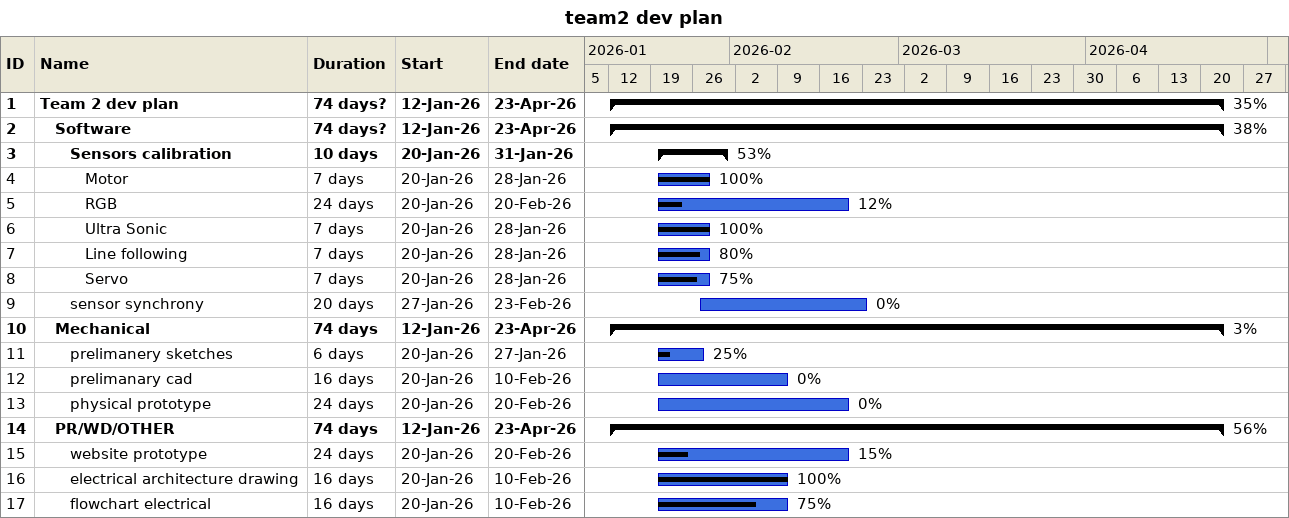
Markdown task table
team2 dev plan

| ID | Level | Task | Duration | Start | Finish | % complete |
|---|---|---|---|---|---|---|
| 1 | 1 | **Team 2 dev plan** | 74d? | 2026-01-12 | 2026-04-23 | 35 |
| 2 | 2 | **Software** | 74d? | 2026-01-12 | 2026-04-23 | 38 |
| 3 | 3 | **Sensors calibration** | 10d | 2026-01-20 | 2026-01-31 | 53 |
| 4 | 4 | Motor | 7d | 2026-01-20 | 2026-01-28 | 100 |
| 5 | 4 | RGB | 24d | 2026-01-20 | 2026-02-20 | 12 |
| 6 | 4 | Ultra Sonic | 7d | 2026-01-20 | 2026-01-28 | 100 |
| 7 | 4 | Line following | 7d | 2026-01-20 | 2026-01-28 | 80 |
| 8 | 4 | Servo | 7d | 2026-01-20 | 2026-01-28 | 75 |
| 9 | 3 | sensor synchrony | 20d | 2026-01-27 | 2026-02-23 | 0 |
| 10 | 2 | **Mechanical** | 74d | 2026-01-12 | 2026-04-23 | 3 |
| 11 | 3 | prelimanery sketches | 6d | 2026-01-20 | 2026-01-27 | 25 |
| 12 | 3 | prelimanary cad | 16d | 2026-01-20 | 2026-02-10 | 0 |
| 13 | 3 | physical prototype | 24d | 2026-01-20 | 2026-02-20 | 0 |
| 14 | 2 | **PR/WD/OTHER** | 74d | 2026-01-12 | 2026-04-23 | 56 |
| 15 | 3 | website prototype | 24d | 2026-01-20 | 2026-02-20 | 15 |
| 16 | 3 | electrical architecture drawing | 16d | 2026-01-20 | 2026-02-10 | 100 |
| 17 | 3 | flowchart electrical | 16d | 2026-01-20 | 2026-02-10 | 75 |
